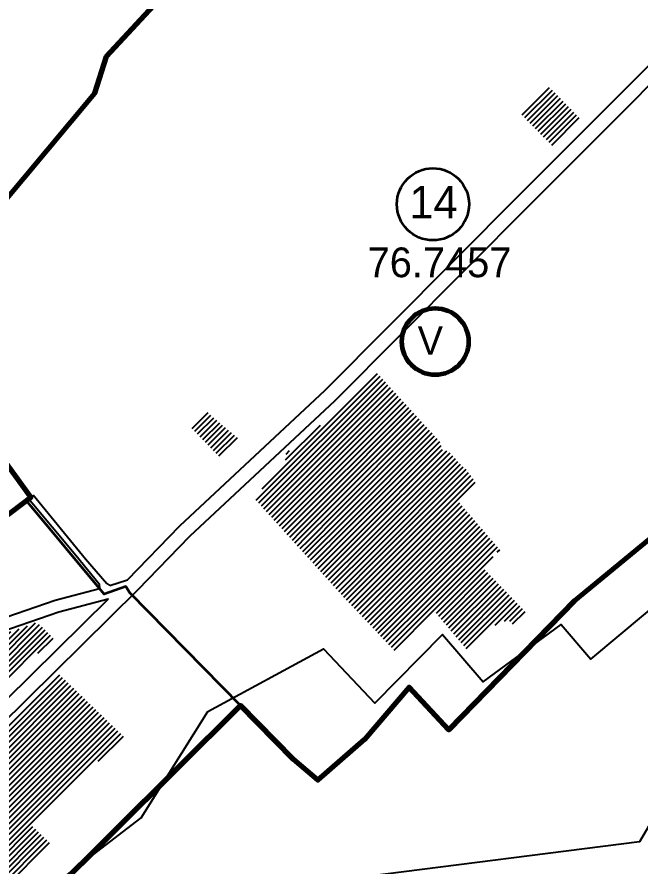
# Model space of a CAD drawing. Header units: millimetres. Extents: x 1378883 to 1389511, y 5662980 to 5673292.
# Drawn here: x 1384079 to 1384688, y 5669707 to 5670537 of the extents above; entities that cross this region are included whole.
import ezdxf
from ezdxf.enums import TextEntityAlignment as Align

# ---------------------------------------------------------------- set-up
doc = ezdxf.new("R2010")
doc.units = ezdxf.units.MM
doc.layers.add('_5Інше', color=252, linetype='Continuous', lineweight=25)
for name, color, linetype in [('N-raion', 1, 'Continuous'), ('zona', 3, 'Continuous'), ('вулиці', 7, 'Continuous'), ('КартаСкан', 252, 'Continuous'), ('межа по генплану', 7, 'Continuous'), ('район', 6, 'Continuous')]:
    doc.layers.add(name, color=color, linetype=linetype)
picture_1 = doc.add_image_def('image1.tif', size_in_pixel=(29607, 29619))
pattern_1 = [(45, (2.406558737158775, 2.800800597295165), (-2.651650429449553, 2.651650429449553), [])]

# ---------------------------------------------------------------- blocks, each defined once
blk = doc.blocks.new('ТуріяПрибер')
at = {"layer": '_5Інше', "color": 160}
blk.add_lwpolyline([(47842, 27342), (47995, 27705), (48414, 27714), (48394, 27584), (48855, 27748), (48890, 27821), (48754, 27887), (48443, 27771), (48223, 27837), (48092, 27846), (48054, 27883), (47880, 27746), (47740, 27508), (47474, 27474)], dxfattribs=at)
blk = doc.blocks.new('ТуріяВодоох')
at = {"layer": '_5Інше', "color": 140}
blk.add_lwpolyline([(47118, 27415), (47272, 27533), (47337, 27637), (47450, 27698), (47500, 27645), (47566, 27712), (47606, 27666), (47682, 27722), (47711, 27688), (47790, 27754), (47831, 27714), (48054, 27884), (48092, 27840), (48160, 27842), (48319, 28000), (48319, 28000), (49356, 27600), (48682, 27510), (48729, 27348)], dxfattribs=at)

msp = doc.modelspace()

# ---------------------------------------------------------------- hatches: boundary and pattern name
at = {"layer": 'вулиці', "lineweight": -2}
h = msp.add_hatch(dxfattribs=at)
h.set_pattern_fill('ANSI31', color=5, scale=30, style=0)
h.set_pattern_definition(pattern_1)
h.paths.add_polyline_path([(1384621.004558738, 5670446.247800598), (1384599.642558737, 5670468.020800597), (1384572.415558737, 5670441.510800597), (1384593.777558737, 5670419.738800596)])
h.paths.add_polyline_path([(1384580.973225019, 5670439.317938345), (1384611.389891686, 5670439.317938345), (1384611.389891686, 5670445.567938345), (1384580.973225019, 5670445.567938345)], flags=24)
h = msp.add_hatch(dxfattribs=at)
h.set_pattern_fill('ANSI31', color=5, scale=30, style=0)
h.set_pattern_definition(pattern_1)
h.paths.add_polyline_path([(1384602.529558736, 5670410.818800595), (1384629.756558737, 5670437.318800596), (1384621.004558738, 5670446.247800598), (1384593.777558738, 5670419.738800596)])
h = msp.add_hatch(dxfattribs=at)
h.set_pattern_fill('ANSI31', color=2, scale=30, style=0)
h.set_pattern_definition(pattern_1)
h.paths.add_polyline_path([(1384429.601558737, 5670190.783800597), (1384347.975558737, 5670110.735800597), (1384345.556558738, 5670113.448800596), (1384341.828558736, 5670110.212800597), (1384344.439558737, 5670107.261800597), (1384341.499558737, 5670104.380800597), (1384343.160558737, 5670102.722800598), (1384311.046558738, 5670067.118800597), (1384359.922558737, 5670013.096800597), (1384368.468558737, 5670021.005800598), (1384349.897558737, 5670039.847800597), (1384376.427558737, 5670068.761800597), (1384434.292558738, 5670004.731800598), (1384441.532558737, 5670010.562800597), (1384518.697558737, 5669919.315800597), (1384545.84755874, 5669942.484800599), (1384559.467558737, 5669948.198800596), (1384564.756558737, 5669942.715800597), (1384577.264558737, 5669954.562800597), (1384535.713558737, 5669997.725800598), (1384545.34255874, 5670010.912800602), (1384551.196558737, 5670016.163800598), (1384510.051558737, 5670064.278800596), (1384528.694558738, 5670079.768800596), (1384518.943558737, 5670094.351800597), (1384514.810558737, 5670097.6228006), (1384509.621558751, 5670103.17680062), (1384500.542558737, 5670113.124800596), (1384496.866558738, 5670112.468800596), (1384493.362558737, 5670116.024800597), (1384494.042558737, 5670120.259800598)])
h.paths.add_polyline_path([(1384369.695260805, 5670086.162827087), (1384493.861927472, 5670086.162827087), (1384493.861927472, 5670093.662827087), (1384369.695260805, 5670093.662827087)], flags=24)
h = msp.add_hatch(dxfattribs=at)
h.set_pattern_fill('ANSI31', color=2, scale=30, style=0)
h.set_pattern_definition(pattern_1)
h.paths.add_polyline_path([(1384270.406558738, 5670146.358800595), (1384264.758558737, 5670151.839800597), (1384248.974558738, 5670136.439800597), (1384277.125558738, 5670107.514800597), (1384295.564558737, 5670125.122800597)])
h.paths.add_polyline_path([(1384259.035129446, 5670125.792508231), (1384293.201796113, 5670125.792508231), (1384293.201796113, 5670130.792508231), (1384259.035129446, 5670130.792508231)], flags=25)
h = msp.add_hatch(dxfattribs=at)
h.set_pattern_fill('ANSI31', color=12, scale=30, style=0)
h.set_pattern_definition(pattern_1)
h.paths.add_polyline_path([(1384434.292558736, 5670004.731800597), (1384376.427558738, 5670068.761800596), (1384349.897558737, 5670039.847800598), (1384368.468558737, 5670021.005800596), (1384359.922558737, 5670013.096800596), (1384399.164558734, 5669969.717800589), (1384449.574558737, 5669916.565800597), (1384487.147558736, 5669956.617800597), (1384441.532558737, 5670010.562800597)])
h.paths.add_polyline_path([(1384351.599552036, 5669978.307781435), (1384500.766218703, 5669978.307781435), (1384500.766218703, 5669985.807781435), (1384351.599552036, 5669985.807781435)], flags=9)
h = msp.add_hatch(dxfattribs=at)
h.set_pattern_fill('ANSI31', color=5, scale=30, style=0)
h.set_pattern_definition(pattern_1)
h.paths.add_polyline_path([(1384014.467558737, 5669916.047800598), (1384037.830558737, 5669884.038800598), (1384021.800558733, 5669870.997800597), (1384006.780558749, 5669862.352800602), (1384001.44455874, 5669858.8258006), (1383987.165558738, 5669854.296800597), (1383980.734558737, 5669860.251800598), (1383970.385558738, 5669849.869800597), (1383954.948558737, 5669839.382800597), (1383988.755558738, 5669805.356800598), (1384114.923558737, 5669929.994800597), (1384099.586558736, 5669945.438800597)])
h.paths.add_polyline_path([(1384046.649756111, 5669904.295921585), (1384077.066422777, 5669904.295921585), (1384077.066422777, 5669910.545921583), (1384046.649756111, 5669910.545921583)], flags=24)
h.paths.add_polyline_path([(1383968.779698262, 5669762.094616378), (1384055.392812256, 5669845.149829846), (1384038.781769563, 5669862.472452644), (1383952.168655569, 5669779.417239176)], flags=9)
h = msp.add_hatch(dxfattribs=at)
h.set_pattern_fill('ANSI31', color=5, scale=30, style=0)
h.set_pattern_definition(pattern_1)
h.paths.add_polyline_path([(1383925.467694232, 5669707.287841789), (1383967.67886796, 5669662.218076465), (1383967.67233292, 5669662.211707921), (1383982.477558737, 5669646.418800597), (1384005.569558737, 5669621.768800597), (1384112.317558737, 5669729.121800598), (1384094.797558737, 5669746.250800597), (1384183.629558738, 5669834.248800597), (1384119.771558737, 5669895.747800598)])
h.paths.add_polyline_path([(1383998.382885228, 5669772.310513069), (1384123.799551894, 5669772.310513069), (1384123.799551894, 5669781.060513068), (1383998.382885228, 5669781.060513068)], flags=24)

# ---------------------------------------------------------------- linework, layer by layer
at = {"layer": 'N-raion', "color": 1, "lineweight": 35}
msp.add_circle((1384485.725223285, 5670353.773957369), 35.20463836923903, dxfattribs=at)
at = {"layer": 'zona', "color": 3, "lineweight": 60}
msp.add_circle((1384487.966329689, 5670219.624722814), 32.53985280000001, dxfattribs=at)
at = {"layer": 'вулиці', "color": 7}
for points in [[(1384187.579536993, 5669986.904087274), (1384238.402346535, 5670039.590821561), (1384380.322106795, 5670172.309889087), (1384570.634680305, 5670363.28325944), (1384787.601511121, 5670580.832658045), (1384832.390462896, 5670639.41445406), (1384897.088854947, 5670727.857096605), (1384961.255662779, 5670820.88831647), (1385018.351563814, 5670905.407249611)], [(1383825.198150015, 5669614.99910647), (1383927.854409156, 5669711.09149849), (1384197.534467581, 5669977.058792462), (1384248.228164221, 5670029.611678636), (1384390.064689732, 5670162.252907542), (1384580.549377785, 5670353.398990048), (1384798.164266358, 5670571.59818648), (1384843.60232319, 5670631.028980708), (1384908.503023822, 5670719.748178898), (1384972.818699094, 5670812.995231839), (1385029.952540691, 5670897.570328307)], [(1384090.723513532, 5670066.242770726), (1384136.802558737, 5670010.938800597), (1384159.905558737, 5669983.167800598), (1384160.172427881, 5669978.462821129)], [(1384095.376558737, 5670070.030800599), (1384146.242756329, 5670007.549055539), (1384167.301057329, 5669983.359488342), (1384170.111770032, 5669981.352037485)], [(1384170.111770032, 5669981.352037485), (1384187.579536993, 5669986.904087274)], [(1383684.514964347, 5669818.149155501), (1383859.055662827, 5669875.21454831), (1383997.361558737, 5669925.508800597), (1384059.690558737, 5669947.571800598), (1384069.458370994, 5669950.78799842), (1384116.736558737, 5669967.057800598), (1384160.172427881, 5669978.462821129)], [(1383777.591625628, 5669586.451674294), (1383918.094715019, 5669721.129341876), (1384168.740799327, 5669968.324708034)], [(1383858.649084668, 5669864.464860015), (1383862.786154757, 5669865.755900637), (1384001.343535815, 5669914.188711507), (1384063.56964701, 5669936.215291291), (1384073.28743027, 5669939.415016321), (1384120.21758647, 5669955.565050702), (1384168.399853433, 5669968.216339942), (1384168.740799326, 5669968.324708034)]]:
    msp.add_lwpolyline(points, dxfattribs=at)
at = {"layer": 'межа по генплану', "color": 3, "lineweight": 70}
for points in [[(1383968.526992639, 5670238.8070014), (1384155.650872242, 5670462.332948552), (1384166.760882488, 5670498.261348969), (1384610.179992649, 5670976.490001407), (1384772.478113177, 5671117.424950787), (1385042.016728813, 5670928.774638637), (1384833.918369283, 5670621.326002383), (1384917.717319132, 5670564.099843025), (1384964.558390659, 5670518.826966087), (1385061.917677653, 5670402.29019428), (1384975.930551125, 5670323.737818148), (1385016.266654886, 5670289.244170711), (1384623.834812559, 5669966.485108654), (1384501.219067434, 5669840.518128876), (1384462.469212678, 5669882.034913495), (1384418.780253534, 5669831.107473926), (1384373.415731798, 5669791.402641636), (1384349.399992589, 5669811.380001443), (1384331.563846195, 5669829.583877993), (1384297.657366198, 5669864.189412309), (1383861.165589598, 5669430.278966613)], [(1383968.526999998, 5670238.806999997), (1384155.650879601, 5670462.332947149), (1384166.760889848, 5670498.261347567), (1384610.180000008, 5670976.490000005), (1384772.478120536, 5671117.424949384), (1385042.016736172, 5670928.774637234), (1384833.918376642, 5670621.32600098), (1384917.717326491, 5670564.099841623), (1384964.558398018, 5670518.826964685), (1385061.917685012, 5670402.290192878), (1384975.930558484, 5670323.737816745), (1385016.266662245, 5670289.244169309), (1384623.834819918, 5669966.485107251), (1384501.219074793, 5669840.518127473), (1384462.469220037, 5669882.034912093), (1384418.780260894, 5669831.107472523), (1384373.415739157, 5669791.402640234), (1384349.399999948, 5669811.380000041), (1384331.563853554, 5669829.58387659), (1384297.657373557, 5669864.189410906), (1383861.165596957, 5669430.278965211)], [(1383969.812614664, 5669974.209913124), (1384092.969992626, 5670067.230001422), (1383981.25751484, 5670221.254669749)], [(1383969.812622023, 5669974.209911722), (1384092.969999985, 5670067.230000019), (1383981.257522199, 5670221.254668347)]]:
    msp.add_lwpolyline(points, dxfattribs=at)
at = {"layer": 'межа по генплану', "color": 5, "lineweight": 70}
for points in [[(1383968.526992639, 5670238.8070014), (1384155.650872242, 5670462.332948552), (1384166.760882488, 5670498.261348969), (1384610.179992649, 5670976.490001407), (1384772.478113177, 5671117.424950787), (1385042.016728813, 5670928.774638637), (1384833.918369283, 5670621.326002383), (1384917.717319132, 5670564.099843025), (1384964.558390659, 5670518.826966087), (1385061.917677653, 5670402.29019428), (1384975.930551125, 5670323.737818148), (1385016.266654886, 5670289.244170711), (1384623.834812559, 5669966.485108654), (1384501.219067434, 5669840.518128876), (1384462.469212678, 5669882.034913495), (1384418.780253534, 5669831.107473926), (1384373.415731798, 5669791.402641636), (1384349.399992589, 5669811.380001443), (1384331.563846195, 5669829.583877993), (1384297.657366198, 5669864.189412309), (1383861.165589598, 5669430.278966613)], [(1383968.526999998, 5670238.806999997), (1384155.650879601, 5670462.332947149), (1384166.760889848, 5670498.261347567), (1384610.180000008, 5670976.490000005), (1384772.478120536, 5671117.424949384), (1385042.016736172, 5670928.774637234), (1384833.918376642, 5670621.32600098), (1384917.717326491, 5670564.099841623), (1384964.558398018, 5670518.826964685), (1385061.917685012, 5670402.290192878), (1384975.930558484, 5670323.737816745), (1385016.266662245, 5670289.244169309), (1384623.834819918, 5669966.485107251), (1384501.219074793, 5669840.518127473), (1384462.469220037, 5669882.034912093), (1384418.780260894, 5669831.107472523), (1384373.415739157, 5669791.402640234), (1384349.399999948, 5669811.380000041), (1384331.563853554, 5669829.58387659), (1384297.657373557, 5669864.189410906), (1383861.165596957, 5669430.278965211)], [(1383969.812614664, 5669974.209913124), (1384092.969992626, 5670067.230001422), (1383981.25751484, 5670221.254669749)], [(1383969.812622023, 5669974.209911722), (1384092.969999985, 5670067.230000019), (1383981.257522199, 5670221.254668347)]]:
    msp.add_lwpolyline(points, dxfattribs=at)
at = {"layer": 'межа по генплану', "color": 2, "lineweight": 70}
for points in [[(1383968.526999998, 5670238.806999997), (1384155.650879601, 5670462.332947149), (1384166.760889848, 5670498.261347567), (1384610.180000008, 5670976.490000005), (1384772.478120536, 5671117.424949384), (1385042.016736172, 5670928.774637234), (1384833.918376642, 5670621.32600098), (1384917.717326491, 5670564.099841623), (1384964.558398018, 5670518.826964685), (1385061.917685012, 5670402.290192878), (1384975.930558484, 5670323.737816745), (1385016.266662245, 5670289.244169309), (1384623.834819918, 5669966.485107251), (1384501.219074793, 5669840.518127473), (1384462.469220037, 5669882.034912093), (1384418.780260894, 5669831.107472523), (1384373.415739157, 5669791.402640234), (1384349.399999948, 5669811.380000041), (1384331.563853554, 5669829.58387659), (1384297.657373557, 5669864.189410906), (1383861.165596957, 5669430.278965211)], [(1383969.812622023, 5669974.209911722), (1384092.969999985, 5670067.230000019), (1383981.257522199, 5670221.254668347)]]:
    msp.add_lwpolyline(points, dxfattribs=at)
at = {"layer": 'район', "color": 6, "lineweight": 35}
msp.add_lwpolyline([(1384297.657373558, 5669864.189410907), (1384189.74, 5669974.35), (1384185.82023014, 5669980.343654385), (1384164.61, 5669972.98), (1384088.88, 5670064.15)], dxfattribs=at)

# ---------------------------------------------------------------- block references
at = {"layer": 'вулиці', "color": 7}
for name, p in [('ТуріяВодоох', (1336928.917190789, 5642221.420438709)), ('ТуріяПрибер', (1336947.412778774, 5642223.119712691))]:
    msp.add_blockref(name, p, dxfattribs=at)

# ---------------------------------------------------------------- texts
at = {"layer": 'N-raion', "color": 1, "lineweight": 35}
msp.add_text('14', height=31.72635648, dxfattribs=at).set_placement((1384462.651004404, 5670339.924548479))
msp.add_text('76.7457', height=29.05344, dxfattribs=at).set_placement((1384492.123125897, 5670282.503642685), align=Align.CENTER)
at = {"layer": 'zona', "color": 3, "lineweight": 60}
msp.add_text('V', height=27.65887488, dxfattribs=at).set_placement((1384470.833532204, 5670206.780857217))

# ---------------------------------------------------------------- pictures from other files: only their frames are drawn
at = {"layer": 'КартаСкан'}
image = msp.add_image(picture_1, insert=(1378952.031282713, 5663192.305465401), size_in_units=(10026.904000000008, 10030.968000000003), rotation=0.39543460783826495, dxfattribs=at)
image.dxf.flags = 15

doc.saveas('drawing.dxf')
